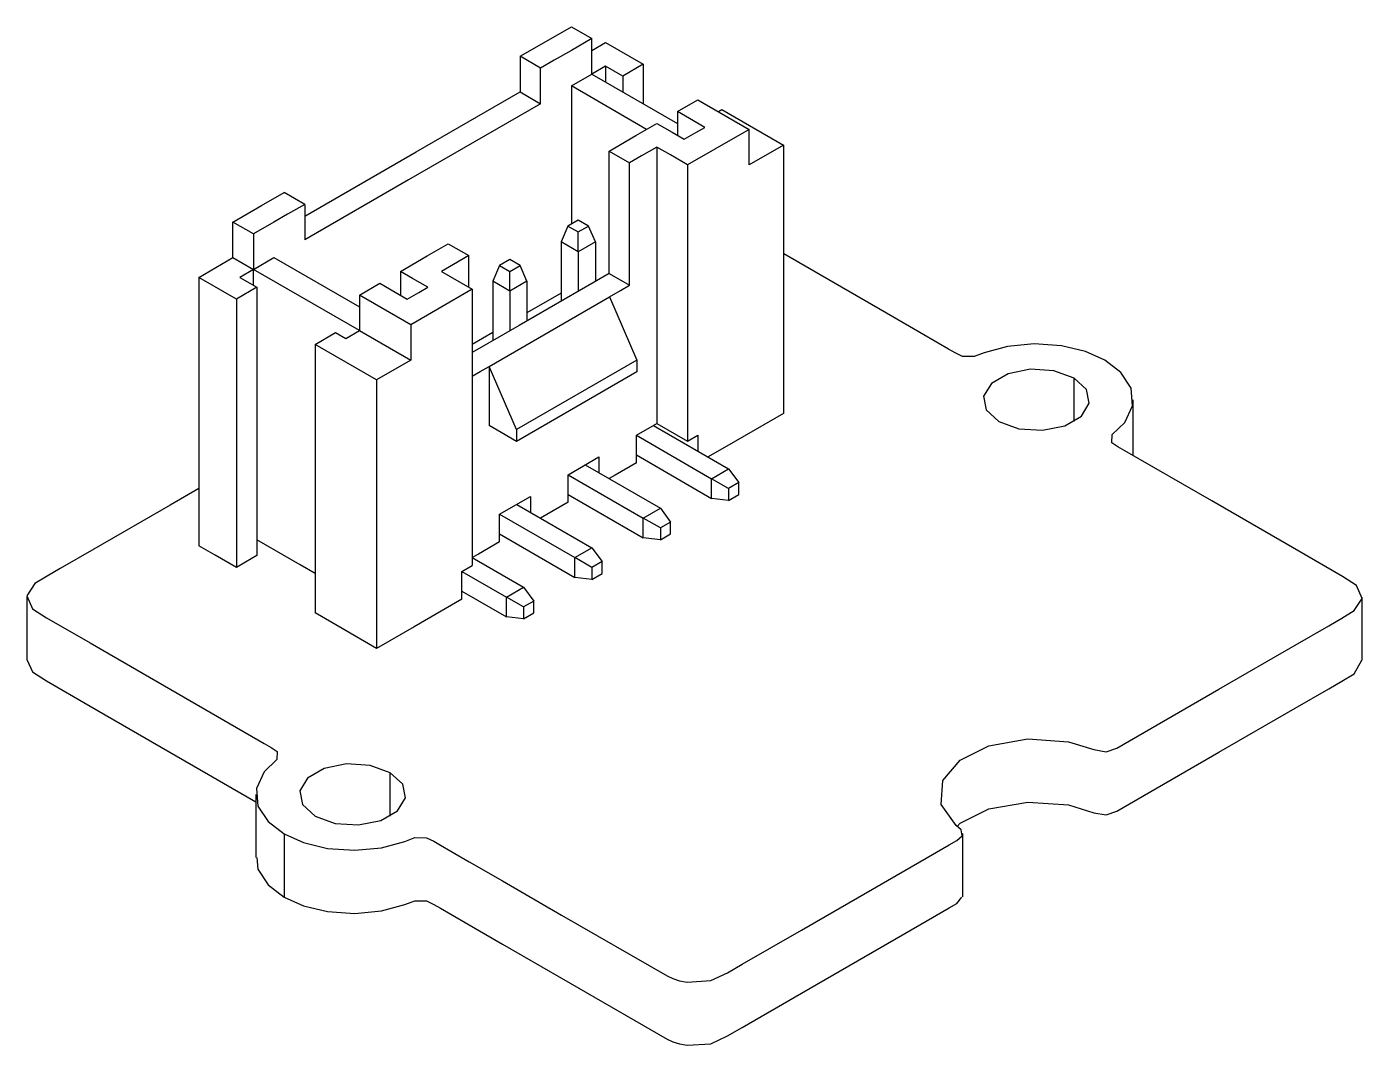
# Model space of a CAD drawing. Header units: millimetres. Extents: x 114 to 401, y 1477 to 1677.
# Drawn here: x 333.11 to 360.73, y 1553.46 to 1574.53 of the extents above; entities that cross this region are included whole.
import ezdxf

# ---------------------------------------------------------------- set-up
doc = ezdxf.new("R2010")
doc.units = ezdxf.units.MM
doc.layers.add('1', color=7, linetype='CONTINUOUS')

msp = doc.modelspace()

# ---------------------------------------------------------------- linework, layer by layer
at = {"layer": '1'}
for p, q in [((343.907, 1574.261), (344.374, 1574.53)), ((344.374, 1574.53), (344.798, 1574.285)), ((343.313, 1573.918), (343.907, 1574.261)), ((344.798, 1574.285), (344.374, 1574.04)), ((344.798, 1573.55), (344.798, 1574.285)), ((344.798, 1574.04), (345.081, 1574.204)), ((345.081, 1574.204), (345.859, 1573.755)), ((343.313, 1573.918), (343.313, 1573.183)), ((343.737, 1573.673), (343.313, 1573.918)), ((344.374, 1574.04), (344.017, 1573.835)), ((344.017, 1573.835), (343.737, 1573.673)), ((343.737, 1572.938), (343.737, 1573.673)), ((345.081, 1573.714), (344.798, 1573.55)), ((345.081, 1573.714), (345.081, 1573.387)), ((345.435, 1573.51), (345.081, 1573.714)), ((345.859, 1573.755), (345.435, 1573.51)), ((345.859, 1573.755), (345.859, 1572.938)), ((344.374, 1573.306), (344.798, 1573.55)), ((344.798, 1573.55), (346.566, 1572.53)), ((345.435, 1573.51), (345.435, 1573.183)), ((341.166, 1571.944), (343.313, 1573.183)), ((343.313, 1573.183), (343.737, 1572.938)), ((344.374, 1573.306), (344.374, 1570.448)), ((345.929, 1572.407), (344.374, 1573.306)), ((343.737, 1572.938), (341.005, 1571.361)), ((346.566, 1572.775), (346.99, 1573.02)), ((346.566, 1572.775), (346.566, 1572.285)), ((346.815, 1572.631), (346.566, 1572.775)), ((346.99, 1573.02), (348.051, 1572.407)), ((347.414, 1572.775), (347.485, 1572.816)), ((347.485, 1572.816), (348.758, 1572.081)), ((345.706, 1572.278), (346.142, 1572.53)), ((346.142, 1572.53), (346.458, 1572.347)), ((347.132, 1572.448), (346.815, 1572.631)), ((345.152, 1571.958), (345.706, 1572.278)), ((346.458, 1572.347), (346.707, 1572.203)), ((346.707, 1572.203), (346.945, 1572.34)), ((346.945, 1572.34), (347.132, 1572.448)), ((348.051, 1572.407), (347.338, 1571.996)), ((348.051, 1571.673), (348.051, 1572.407)), ((338.859, 1570.611), (341.166, 1571.944)), ((345.152, 1571.958), (345.576, 1571.713)), ((345.152, 1569.427), (345.152, 1571.958)), ((346.142, 1572.04), (345.825, 1571.857)), ((346.142, 1572.04), (346.142, 1566.324)), ((346.422, 1571.878), (346.142, 1572.04)), ((347.338, 1571.996), (346.778, 1571.673)), ((348.758, 1572.081), (348.051, 1571.673)), ((348.758, 1572.081), (348.758, 1566.529)), ((345.825, 1571.857), (345.576, 1571.713)), ((345.576, 1569.182), (345.576, 1571.713)), ((346.778, 1571.673), (346.422, 1571.878)), ((346.778, 1571.673), (346.778, 1565.957)), ((341.005, 1571.361), (338.858, 1570.121)), ((337.374, 1570.489), (337.967, 1570.832)), ((337.967, 1570.832), (338.434, 1571.101)), ((338.858, 1570.856), (338.434, 1571.101)), ((338.858, 1570.856), (338.502, 1570.65)), ((338.858, 1570.856), (338.858, 1570.121)), ((338.502, 1570.65), (338.222, 1570.489)), ((337.374, 1569.754), (337.374, 1570.489)), ((337.798, 1570.244), (337.374, 1570.489)), ((338.222, 1570.489), (337.798, 1570.244)), ((344.303, 1570.407), (344.162, 1570.08)), ((344.515, 1570.529), (344.303, 1570.407)), ((344.303, 1570.407), (344.515, 1570.284)), ((344.727, 1570.407), (344.515, 1570.529)), ((344.515, 1570.284), (344.727, 1570.407)), ((344.515, 1569.876), (344.515, 1570.284)), ((344.869, 1570.08), (344.727, 1570.407)), ((337.798, 1570.244), (337.798, 1569.509)), ((341.393, 1569.788), (341.828, 1570.04)), ((341.828, 1570.04), (342.253, 1569.795)), ((344.162, 1570.08), (344.162, 1568.856)), ((344.515, 1569.876), (344.162, 1570.08)), ((344.869, 1570.08), (344.515, 1569.876)), ((344.869, 1570.08), (344.869, 1569.264)), ((336.666, 1569.346), (337.374, 1569.754)), ((337.374, 1569.754), (337.798, 1569.509)), ((337.798, 1569.509), (338.222, 1569.754)), ((338.222, 1569.754), (339.99, 1568.733)), ((340.838, 1569.468), (341.393, 1569.788)), ((342.253, 1569.795), (341.936, 1569.612)), ((342.253, 1569.141), (342.253, 1569.795)), ((344.515, 1569.876), (344.515, 1569.06)), ((350.892, 1568.603), (348.765, 1569.831)), ((337.798, 1569.509), (337.515, 1569.346)), ((337.798, 1569.182), (337.798, 1569.509)), ((339.99, 1568.243), (337.798, 1569.509)), ((341.087, 1569.324), (340.838, 1569.468)), ((340.838, 1569.468), (340.838, 1568.978)), ((341.936, 1569.612), (341.687, 1569.468)), ((341.687, 1569.468), (342.043, 1569.262)), ((342.889, 1569.591), (342.748, 1569.264)), ((343.102, 1569.713), (342.889, 1569.591)), ((342.889, 1569.591), (343.102, 1569.468)), ((343.314, 1569.591), (343.102, 1569.713)), ((343.102, 1569.468), (343.314, 1569.591)), ((343.102, 1569.06), (343.102, 1569.468)), ((343.455, 1569.264), (343.314, 1569.591)), ((336.666, 1569.346), (336.666, 1563.793)), ((337.444, 1568.896), (336.666, 1569.346)), ((337.515, 1569.346), (337.868, 1569.141)), ((339.99, 1568.978), (340.414, 1569.223)), ((340.414, 1569.223), (340.731, 1569.04)), ((341.404, 1569.141), (341.087, 1569.324)), ((342.043, 1569.262), (342.323, 1569.101)), ((342.748, 1569.264), (342.748, 1568.039)), ((343.102, 1569.06), (342.748, 1569.264)), ((343.455, 1569.264), (343.102, 1569.06)), ((345.152, 1569.427), (343.291, 1568.353)), ((343.455, 1569.264), (343.455, 1568.448)), ((345.152, 1569.427), (345.576, 1569.182)), ((345.392, 1569.076), (345.576, 1569.182)), ((337.868, 1569.141), (337.444, 1568.896)), ((337.444, 1568.896), (337.444, 1563.344)), ((337.868, 1569.141), (337.868, 1563.589)), ((341.05, 1568.366), (339.99, 1568.978)), ((339.99, 1568.978), (339.99, 1568.243)), ((340.731, 1569.04), (340.98, 1568.896)), ((340.98, 1568.896), (341.217, 1569.034)), ((341.217, 1569.034), (341.404, 1569.141)), ((342.323, 1569.101), (341.61, 1568.689)), ((342.323, 1569.101), (342.323, 1563.385)), ((343.102, 1569.06), (343.102, 1568.244)), ((344.162, 1569.019), (343.455, 1568.611)), ((344.064, 1568.309), (345.159, 1568.941)), ((345.159, 1568.941), (345.392, 1569.076)), ((345.159, 1568.941), (345.724, 1567.635)), ((341.61, 1568.689), (341.05, 1568.366)), ((341.05, 1568.366), (341.05, 1567.631)), ((343.291, 1568.353), (342.323, 1567.794)), ((351.577, 1568.208), (350.892, 1568.603)), ((339.071, 1567.957), (339.495, 1568.202)), ((339.495, 1568.202), (339.707, 1568.08)), ((339.707, 1568.08), (339.99, 1568.243)), ((339.99, 1568.243), (341.05, 1567.631)), ((342.748, 1568.203), (342.323, 1567.957)), ((342.67, 1567.504), (344.064, 1568.309)), ((351.961, 1567.986), (351.577, 1568.208)), ((339.071, 1567.957), (339.071, 1562.405)), ((340.343, 1567.223), (339.071, 1567.957)), ((352.175, 1567.862), (351.961, 1567.986)), ((352.312, 1567.783), (352.175, 1567.862)), ((353.392, 1567.916), (352.908, 1567.785)), ((353.946, 1567.969), (353.392, 1567.916)), ((354.51, 1567.929), (353.946, 1567.969)), ((355.005, 1567.809), (354.51, 1567.929)), ((355.405, 1567.631), (355.005, 1567.809)), ((341.05, 1567.631), (340.343, 1567.223)), ((345.724, 1567.635), (343.235, 1566.198)), ((345.724, 1567.635), (345.724, 1567.39)), ((352.464, 1567.711), (352.312, 1567.783)), ((352.704, 1567.708), (352.464, 1567.711)), ((352.908, 1567.785), (352.704, 1567.708)), ((355.739, 1567.375), (355.405, 1567.631)), ((342.323, 1567.304), (342.486, 1567.398)), ((342.486, 1567.398), (342.67, 1567.504)), ((342.67, 1567.504), (342.67, 1566.28)), ((343.235, 1566.198), (342.67, 1567.504)), ((345.724, 1567.39), (344.331, 1566.585)), ((353.405, 1567.352), (353.059, 1567.152)), ((353.867, 1567.445), (353.405, 1567.352)), ((354.354, 1567.414), (353.867, 1567.445)), ((354.768, 1567.263), (354.354, 1567.414)), ((354.768, 1566.365), (354.768, 1567.263)), ((355.029, 1567.024), (354.768, 1567.263)), ((355.947, 1567.055), (355.739, 1567.375)), ((340.343, 1567.223), (340.343, 1561.67)), ((353.059, 1567.152), (352.897, 1566.886)), ((355.084, 1566.743), (355.029, 1567.024)), ((355.979, 1566.69), (355.947, 1567.055)), ((352.897, 1566.886), (352.952, 1566.605)), ((354.922, 1566.477), (355.084, 1566.743)), ((355.819, 1566.346), (355.979, 1566.69)), ((355.99, 1565.66), (355.99, 1566.814)), ((344.331, 1566.585), (343.235, 1565.953)), ((348.758, 1566.529), (347.768, 1565.957)), ((352.952, 1566.605), (353.213, 1566.365)), ((354.576, 1566.277), (354.922, 1566.477)), ((342.919, 1566.136), (342.67, 1566.28)), ((343.235, 1565.953), (342.919, 1566.136)), ((343.235, 1566.198), (343.235, 1565.953)), ((345.717, 1566.079), (346.142, 1566.324)), ((346.071, 1566.284), (347.626, 1565.385)), ((346.142, 1566.324), (346.778, 1565.957)), ((353.213, 1566.365), (353.627, 1566.215)), ((353.627, 1566.215), (354.114, 1566.183)), ((354.114, 1566.183), (354.576, 1566.277)), ((355.557, 1566.094), (355.819, 1566.346)), ((345.717, 1565.508), (345.717, 1566.079)), ((345.717, 1566.079), (347.273, 1565.181)), ((346.778, 1565.957), (346.99, 1566.079)), ((346.99, 1566.079), (346.99, 1565.753)), ((347.768, 1565.957), (347.202, 1565.63)), ((355.55, 1565.925), (355.557, 1566.094)), ((355.675, 1565.842), (355.55, 1565.925)), ((344.304, 1565.263), (344.94, 1565.631)), ((344.94, 1565.631), (344.94, 1565.304)), ((345.717, 1565.671), (347.273, 1564.773)), ((355.817, 1565.76), (355.675, 1565.842)), ((357.619, 1564.72), (355.817, 1565.76)), ((344.657, 1565.467), (346.213, 1564.569)), ((345.717, 1565.508), (345.282, 1565.257)), ((347.273, 1565.181), (347.626, 1565.385)), ((347.626, 1565.385), (347.839, 1565.1)), ((344.304, 1564.692), (344.304, 1565.263)), ((344.304, 1565.263), (345.859, 1564.365)), ((345.282, 1565.257), (345.152, 1565.182)), ((347.273, 1564.773), (347.273, 1565.181)), ((347.626, 1564.977), (347.273, 1565.181)), ((347.839, 1565.1), (347.626, 1564.977)), ((347.839, 1564.855), (347.839, 1565.1)), ((336.665, 1564.976), (336.073, 1564.635)), ((342.888, 1564.446), (343.525, 1564.814)), ((343.525, 1564.814), (343.525, 1564.487)), ((344.304, 1564.855), (345.859, 1563.957)), ((347.626, 1564.732), (347.273, 1564.773)), ((347.626, 1564.977), (347.626, 1564.732)), ((347.626, 1564.732), (347.839, 1564.855)), ((336.073, 1564.635), (334.497, 1563.725)), ((343.242, 1564.65), (344.798, 1563.752)), ((344.304, 1564.692), (343.868, 1564.44)), ((345.859, 1564.365), (346.213, 1564.569)), ((346.213, 1564.569), (346.425, 1564.284)), ((359.421, 1563.679), (357.619, 1564.72)), ((342.888, 1563.875), (342.888, 1564.446)), ((342.888, 1564.446), (344.444, 1563.548)), ((343.868, 1564.44), (343.737, 1564.365)), ((345.859, 1563.957), (345.859, 1564.365)), ((346.213, 1564.161), (345.859, 1564.365)), ((346.425, 1564.284), (346.213, 1564.161)), ((346.425, 1564.039), (346.425, 1564.284)), ((342.888, 1564.038), (344.444, 1563.14)), ((346.213, 1563.916), (345.859, 1563.957)), ((346.213, 1564.161), (346.213, 1563.916)), ((346.213, 1563.916), (346.425, 1564.039)), ((334.497, 1563.725), (333.803, 1563.324)), ((337.009, 1563.596), (336.666, 1563.793)), ((338.762, 1563.4), (337.869, 1563.916)), ((342.888, 1563.875), (342.453, 1563.623)), ((344.444, 1563.548), (344.798, 1563.752)), ((344.798, 1563.752), (345.01, 1563.466)), ((360.322, 1563.159), (359.421, 1563.679)), ((337.444, 1563.344), (337.009, 1563.596)), ((337.631, 1563.452), (337.444, 1563.344)), ((337.868, 1563.589), (337.631, 1563.452)), ((339.071, 1563.222), (338.762, 1563.4)), ((342.111, 1563.263), (342.323, 1563.385)), ((342.453, 1563.623), (342.323, 1563.548)), ((342.323, 1563.549), (343.384, 1562.936)), ((344.444, 1563.14), (344.444, 1563.548)), ((344.798, 1563.344), (344.444, 1563.548)), ((345.01, 1563.466), (344.798, 1563.344)), ((345.01, 1563.221), (345.01, 1563.466)), ((333.531, 1563.167), (333.274, 1563.013)), ((333.803, 1563.324), (333.531, 1563.167)), ((342.111, 1562.691), (342.111, 1563.263)), ((342.111, 1563.263), (343.031, 1562.732)), ((344.798, 1563.099), (344.444, 1563.14)), ((344.798, 1563.344), (344.798, 1563.099)), ((344.798, 1563.099), (345.01, 1563.221)), ((360.611, 1562.974), (360.322, 1563.159)), ((333.274, 1563.013), (333.11, 1562.758)), ((342.111, 1562.854), (343.031, 1562.324)), ((343.031, 1562.732), (343.384, 1562.936)), ((343.384, 1562.936), (343.596, 1562.65)), ((360.729, 1562.706), (360.611, 1562.974)), ((333.109, 1562.732), (333.109, 1561.426)), ((333.11, 1562.758), (333.227, 1562.49)), ((342.111, 1562.691), (341.121, 1562.12)), ((343.031, 1562.324), (343.031, 1562.732)), ((343.384, 1562.528), (343.031, 1562.732)), ((343.596, 1562.65), (343.384, 1562.528)), ((343.596, 1562.405), (343.596, 1562.65)), ((360.565, 1562.451), (360.729, 1562.706)), ((360.73, 1561.426), (360.73, 1562.732)), ((333.227, 1562.49), (333.517, 1562.305)), ((333.517, 1562.305), (334.418, 1561.785)), ((339.631, 1562.082), (339.071, 1562.405)), ((343.384, 1562.283), (343.031, 1562.324)), ((343.384, 1562.528), (343.384, 1562.283)), ((343.384, 1562.283), (343.596, 1562.405)), ((360.036, 1562.14), (360.308, 1562.297)), ((360.308, 1562.297), (360.565, 1562.451)), ((340.343, 1561.67), (339.631, 1562.082)), ((341.121, 1562.12), (340.343, 1561.67)), ((359.342, 1561.739), (360.036, 1562.14)), ((334.418, 1561.785), (336.22, 1560.744)), ((357.766, 1560.829), (359.342, 1561.739)), ((333.121, 1561.427), (333.227, 1561.183)), ((333.227, 1561.183), (333.517, 1560.999)), ((360.565, 1561.145), (360.718, 1561.424)), ((333.517, 1560.999), (334.418, 1560.478)), ((360.036, 1560.833), (360.308, 1560.991)), ((360.308, 1560.991), (360.565, 1561.145)), ((336.22, 1560.744), (338.022, 1559.704)), ((356.358, 1560.016), (357.766, 1560.829)), ((359.342, 1560.433), (360.036, 1560.833)), ((334.418, 1560.478), (337.844, 1558.5)), ((357.766, 1559.523), (359.342, 1560.433)), ((353.008, 1559.655), (353.814, 1559.8)), ((353.814, 1559.8), (354.654, 1559.739)), ((355.654, 1559.61), (356.358, 1560.016)), ((338.022, 1559.704), (338.163, 1559.622)), ((338.163, 1559.622), (338.289, 1559.539)), ((338.289, 1559.539), (338.282, 1559.37)), ((352.416, 1559.361), (353.008, 1559.655)), ((354.654, 1559.739), (355.181, 1559.577)), ((355.181, 1559.577), (355.435, 1559.532)), ((355.435, 1559.532), (355.654, 1559.61)), ((356.358, 1558.71), (357.766, 1559.523)), ((338.282, 1559.37), (338.02, 1559.118)), ((339.725, 1559.281), (339.263, 1559.187)), ((340.212, 1559.249), (339.725, 1559.281)), ((340.626, 1559.099), (340.212, 1559.249)), ((352.053, 1558.935), (352.416, 1559.361)), ((338.02, 1559.118), (337.86, 1558.774)), ((338.917, 1558.987), (338.755, 1558.721)), ((339.263, 1559.187), (338.917, 1558.987)), ((340.887, 1558.859), (340.626, 1559.099)), ((340.626, 1558.2), (340.626, 1559.099)), ((337.86, 1558.774), (337.892, 1558.409)), ((338.755, 1558.721), (338.81, 1558.44)), ((340.941, 1558.578), (340.887, 1558.859)), ((352.023, 1558.442), (352.053, 1558.935)), ((355.654, 1558.304), (356.358, 1558.71)), ((337.848, 1558.649), (337.848, 1557.343)), ((337.892, 1558.409), (338.1, 1558.089)), ((338.81, 1558.44), (339.071, 1558.2)), ((340.78, 1558.312), (340.941, 1558.578)), ((352.328, 1558.007), (352.023, 1558.442)), ((353.008, 1558.349), (353.814, 1558.493)), ((353.814, 1558.493), (354.654, 1558.432)), ((354.654, 1558.432), (355.181, 1558.271)), ((339.071, 1558.2), (339.485, 1558.05)), ((340.434, 1558.112), (340.78, 1558.312)), ((352.416, 1558.055), (353.008, 1558.349)), ((355.181, 1558.271), (355.435, 1558.225)), ((355.435, 1558.225), (355.654, 1558.304)), ((338.1, 1558.089), (338.434, 1557.833)), ((339.485, 1558.05), (339.971, 1558.018)), ((339.971, 1558.018), (340.434, 1558.112)), ((352.437, 1557.915), (352.328, 1558.007)), ((352.355, 1557.983), (352.416, 1558.055)), ((352.455, 1557.795), (352.437, 1557.915)), ((338.434, 1557.833), (338.833, 1557.654)), ((338.434, 1557.833), (338.434, 1556.527)), ((338.833, 1557.654), (339.328, 1557.534)), ((340.447, 1557.548), (340.93, 1557.678)), ((340.93, 1557.678), (341.135, 1557.756)), ((341.135, 1557.756), (341.375, 1557.753)), ((341.375, 1557.753), (341.527, 1557.68)), ((341.527, 1557.68), (341.663, 1557.601)), ((341.663, 1557.601), (341.878, 1557.477)), ((351.578, 1557.256), (352.189, 1557.609)), ((352.189, 1557.609), (352.342, 1557.698)), ((352.342, 1557.698), (352.455, 1557.795)), ((352.466, 1556.535), (352.466, 1557.841)), ((337.871, 1557.343), (337.892, 1557.103)), ((339.328, 1557.534), (339.893, 1557.495)), ((339.893, 1557.495), (340.447, 1557.548)), ((341.878, 1557.477), (342.262, 1557.256)), ((337.892, 1557.103), (338.1, 1556.783)), ((342.262, 1557.256), (342.947, 1556.861)), ((349.131, 1555.844), (351.578, 1557.256)), ((338.1, 1556.783), (338.434, 1556.527)), ((342.947, 1556.861), (344.17, 1556.155)), ((338.434, 1556.527), (338.833, 1556.348)), ((352.342, 1556.391), (352.45, 1556.525)), ((338.833, 1556.348), (339.328, 1556.228)), ((339.328, 1556.228), (339.893, 1556.189)), ((339.893, 1556.189), (340.447, 1556.241)), ((340.447, 1556.241), (340.93, 1556.372)), ((340.93, 1556.372), (341.135, 1556.45)), ((341.135, 1556.45), (341.375, 1556.447)), ((341.375, 1556.447), (341.527, 1556.374)), ((341.527, 1556.374), (341.663, 1556.295)), ((341.663, 1556.295), (341.878, 1556.171)), ((351.578, 1555.95), (352.189, 1556.303)), ((352.189, 1556.303), (352.342, 1556.391)), ((341.878, 1556.171), (342.262, 1555.95)), ((342.262, 1555.95), (342.947, 1555.554)), ((344.17, 1556.155), (346.354, 1554.894)), ((349.131, 1554.538), (351.578, 1555.95)), ((347.908, 1555.138), (349.131, 1555.844)), ((342.947, 1555.554), (344.17, 1554.848)), ((347.602, 1554.961), (347.908, 1555.138)), ((344.17, 1554.848), (346.354, 1553.587)), ((346.354, 1554.894), (346.468, 1554.839)), ((346.468, 1554.839), (346.607, 1554.795)), ((347.254, 1554.801), (347.602, 1554.961)), ((346.607, 1554.795), (346.765, 1554.767)), ((346.765, 1554.767), (347.254, 1554.801)), ((347.908, 1553.831), (349.131, 1554.538)), ((347.602, 1553.655), (347.908, 1553.831)), ((346.354, 1553.587), (346.468, 1553.532)), ((346.468, 1553.532), (346.607, 1553.489)), ((346.607, 1553.489), (346.765, 1553.461)), ((346.765, 1553.461), (347.254, 1553.494)), ((347.254, 1553.494), (347.602, 1553.655))]:
    msp.add_line(p, q, dxfattribs=at)

doc.saveas('drawing.dxf')
